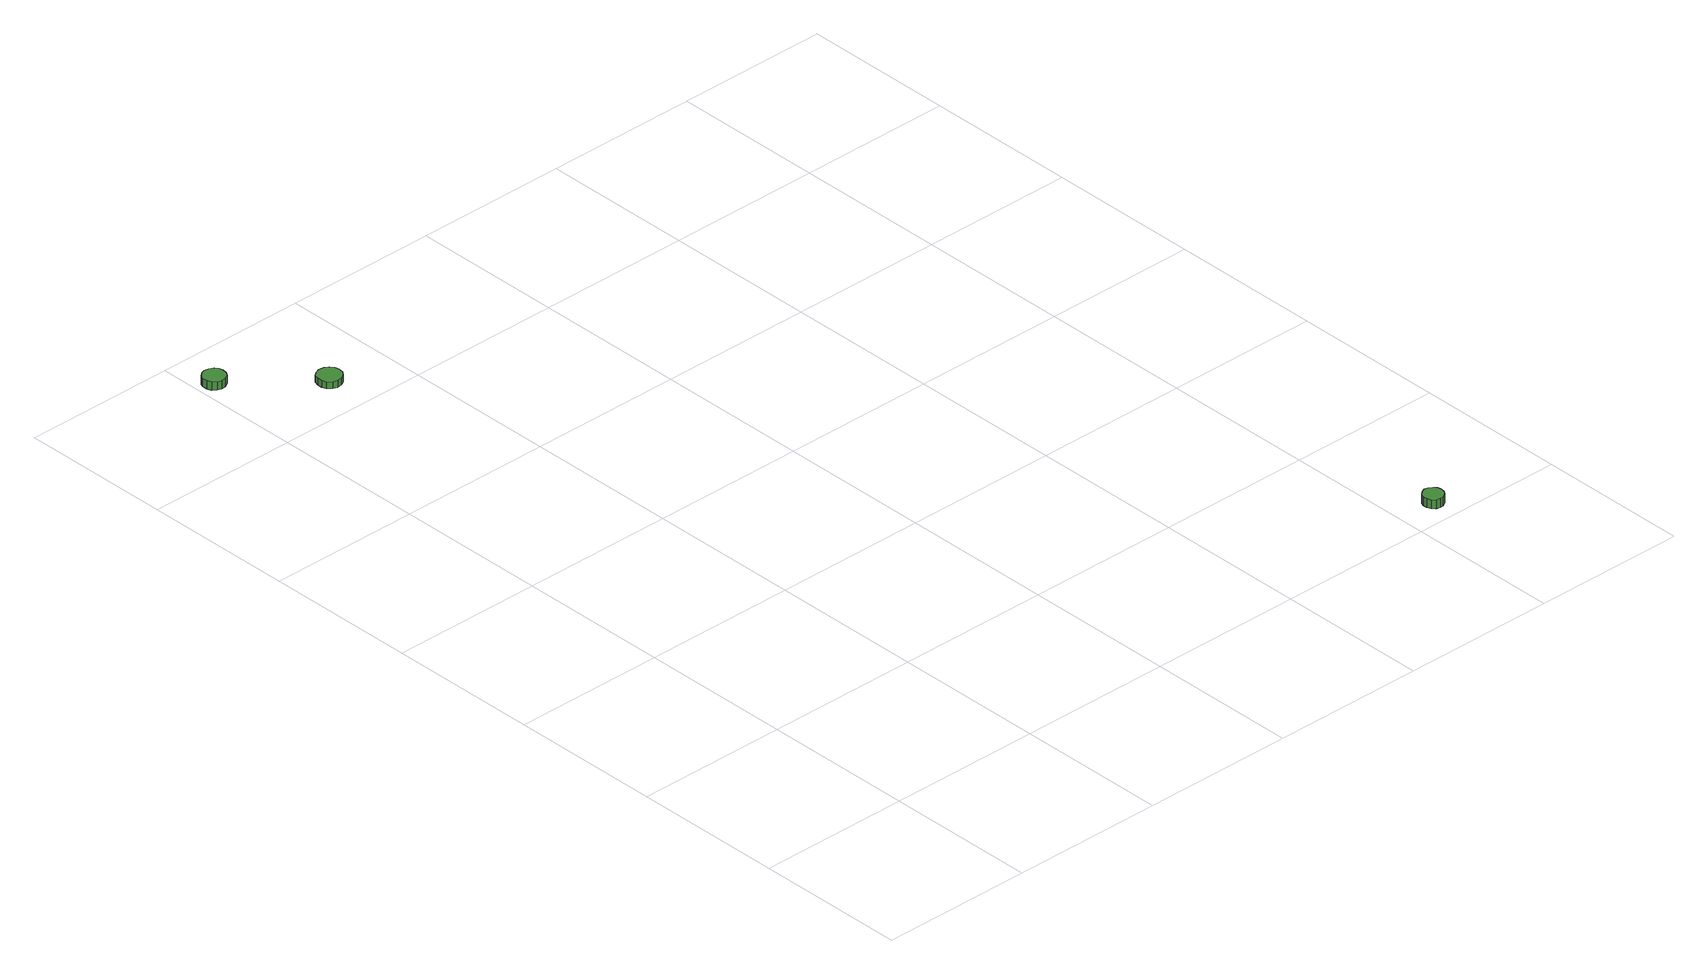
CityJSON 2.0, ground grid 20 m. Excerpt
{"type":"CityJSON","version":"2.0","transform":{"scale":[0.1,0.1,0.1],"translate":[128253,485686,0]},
"CityObjects":{
"tree1":{"type":"SolitaryVegetationObject","attributes":{"function":"something"},"geometry":[{"type":"MultiSurface","lod":"1","boundaries":[[[0,1,2,3,4,5,6,7,8,9,10,11,12,13,14]],[[15,16,17,18,19,20,21,22,23,24,25,26,27,28,29]],[[0,29,28,1]],[[1,28,27,2]],[[2,27,26,3]],[[3,26,25,4]],[[4,25,24,5]],[[5,24,23,6]],[[6,23,22,7]],[[7,22,21,8]],[[8,21,20,9]],[[9,20,19,10]],[[10,19,18,11]],[[11,18,17,12]],[[12,17,16,13]],[[13,16,15,14]],[[14,15,29,0]]]}]},
"tree2":{"type":"SolitaryVegetationObject","attributes":{"function":"something"},"geometry":[{"type":"MultiSurface","lod":"1","boundaries":[[[30,31,32,33,34,35,36,37,38,39,40,41,42,43,44]],[[45,46,47,48,49,50,51,52,53,54,55,56,57,58,59]],[[30,59,58,31]],[[31,58,57,32]],[[32,57,56,33]],[[33,56,55,34]],[[34,55,54,35]],[[35,54,53,36]],[[36,53,52,37]],[[37,52,51,38]],[[38,51,50,39]],[[39,50,49,40]],[[40,49,48,41]],[[41,48,47,42]],[[42,47,46,43]],[[43,46,45,44]],[[44,45,59,30]]]}]},
"tree3":{"type":"SolitaryVegetationObject","attributes":{"function":"something"},"geometry":[{"type":"MultiSurface","lod":"1","boundaries":[[[60,61,62,63,64,65,66,67,68,69,70,71,72,73,74]],[[75,76,77,78,79,80,81,82,83,84,85,86,87,88,89]],[[60,89,88,61]],[[61,88,87,62]],[[62,87,86,63]],[[63,86,85,64]],[[64,85,84,65]],[[65,84,83,66]],[[66,83,82,67]],[[67,82,81,68]],[[68,81,80,69]],[[69,80,79,70]],[[70,79,78,71]],[[71,78,77,72]],[[72,77,76,73]],[[73,76,75,74]],[[74,75,89,60]]]}]}
},
"vertices":[
[37,1144,13],[36,1150,13],[33,1154,13],[27,1157,13],[21,1158,13],[16,1156,13],[11,1152,13],[9,1147,13],[9,1141,13],[11,1135,13],[16,1131,13],[21,1129,13],[27,1130,13],[33,1133,13],[36,1138,13],[36,1138,2],[33,1133,2],[27,1130,2],[21,1129,2],[16,1131,2],[11,1135,2],[9,1141,2],[9,1147,2],[11,1152,2],[16,1156,2],[21,1158,2],[27,1157,2],[33,1154,2],[36,1150,2],[37,1144,2],
[135,1059,11],[134,1065,11],[130,1070,11],[125,1073,11],[118,1074,11],[112,1072,11],[107,1068,11],[105,1062,11],[105,1055,11],[107,1050,11],[112,1045,11],[118,1043,11],[125,1044,11],[130,1047,11],[134,1052,11],[134,1052,2],[130,1047,2],[125,1044,2],[118,1043,2],[112,1045,2],[107,1050,2],[105,1055,2],[105,1062,2],[107,1068,2],[112,1072,2],[118,1074,2],[125,1073,2],[130,1070,2],[134,1065,2],[135,1059,2],
[847,17,30],[846,22,30],[843,26,30],[838,29,30],[833,30,30],[828,28,30],[824,24,30],[822,19,30],[822,14,30],[824,9,30],[828,5,30],[833,4,30],[838,4,30],[843,7,30],[846,11,30],[846,11,18],[843,7,18],[838,4,18],[833,4,18],[828,5,18],[824,9,18],[822,14,18],[822,19,18],[824,24,18],[828,28,18],[833,30,18],[838,29,18],[843,26,18],[846,22,18],[847,17,18]
]}
